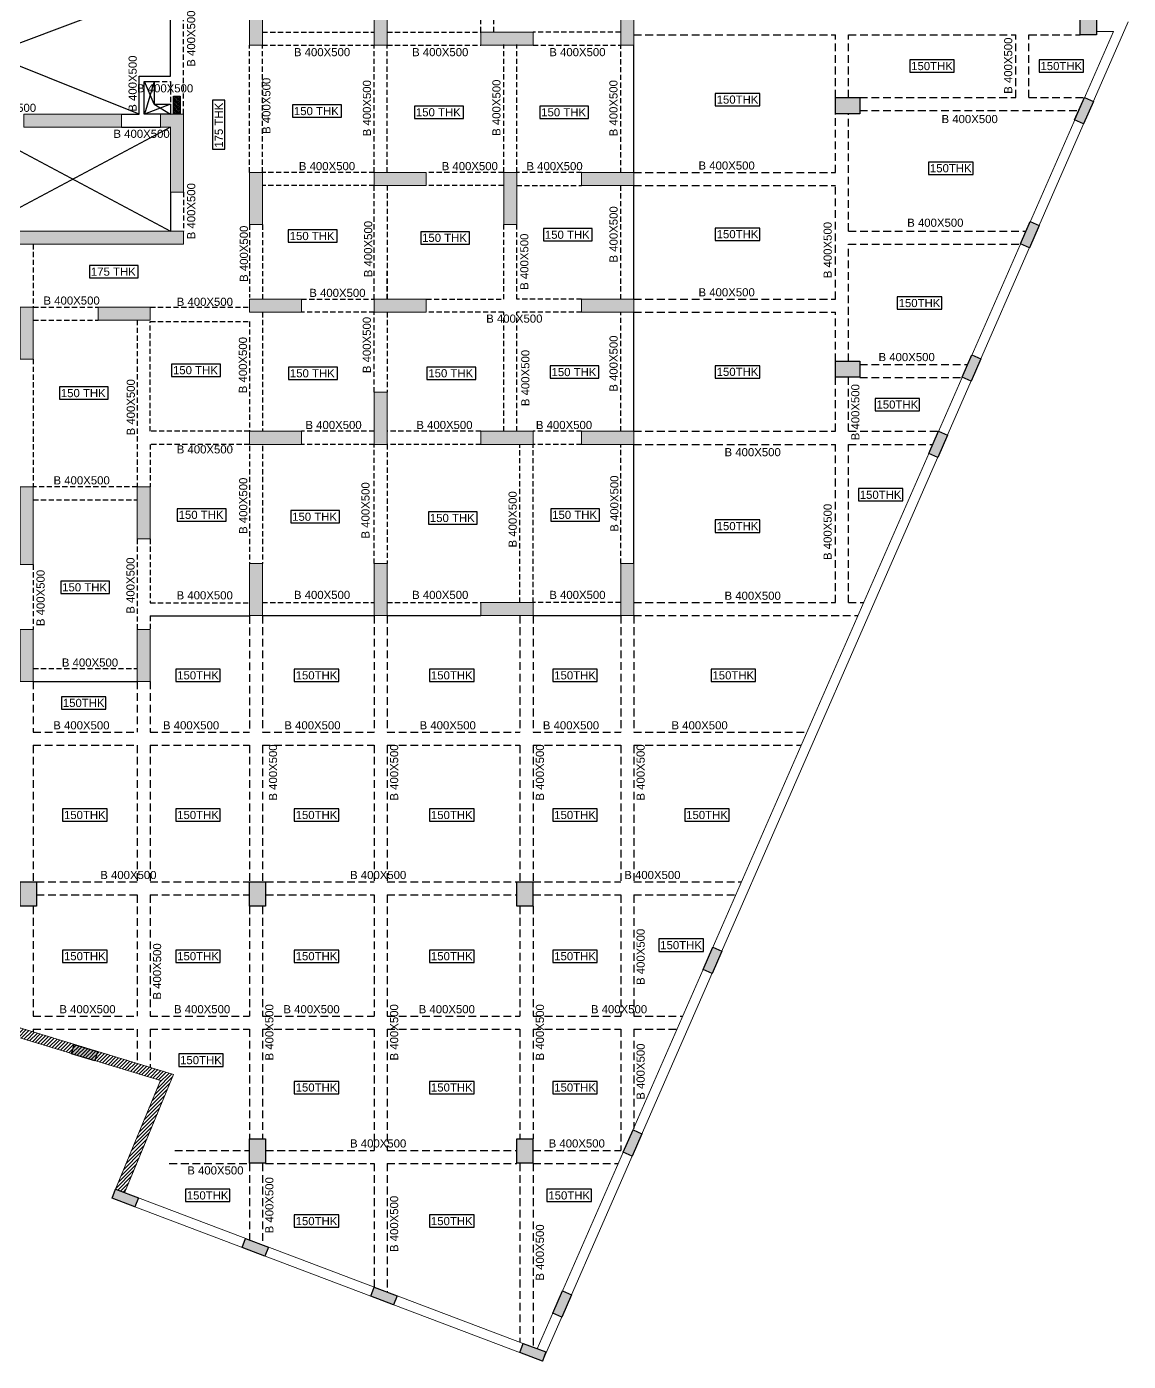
# Model space of a CAD drawing. Header units: millimetres. Extents: x 0 to 88592, y 20853 to 125502.
# Drawn here: x 54736 to 88592, y 20853 to 61868 of the extents above; entities that cross this region are included whole.
import ezdxf

# ---------------------------------------------------------------- set-up
doc = ezdxf.new("R2010")
doc.units = ezdxf.units.MM
doc.linetypes.add('HIDDEN2', pattern=[4.7625, 3.175, -1.5875])
for name, color, linetype in [('01-STR-BEAM', 2, 'Continuous'), ('01-STR-BEAM-NO', 4, 'Continuous'), ('01-STR-COLUMN-HATCH', 20, 'Continuous'), ('01-STR-COLUMN-STOP-HATCH', 20, 'Continuous'), ('01-STR-CORE WALL-SHEAR WALL-HATCH', 20, 'Continuous'), ('01-STR-CUTOUT', 1, 'Continuous'), ('01-STR-MIVAN-165-160THK WALL', 3, 'Continuous'), ('01-STR-NON STR WALL', 43, 'Continuous'), ('01-STR-NON STR WALL-HATCH', 252, 'Continuous'), ('01-STR-PODIUM-COLUMN', 4, 'Continuous'), ('01-STR-SLAB THK', 3, 'Continuous')]:
    doc.layers.add(name, color=color, linetype=linetype)
for name, color, linetype, lineweight in [('01-STR-COLUMN', 6, 'Continuous', 20), ('01-STR-CORE WALL-SHEAR WALL', 6, 'Continuous', 20), ('01-STR-RETAINING WALL', 3, 'Continuous', 20), ('P-WALL', 7, 'Continuous', 9)]:
    doc.layers.add(name, color=color, linetype=linetype, lineweight=lineweight)
doc.styles.add('ARIAL', font='arial.ttf')
pattern_1 = [(225, (-2142454.75, 189538.55), (71.842049, -71.842049), []), (225, (-2142472.71, 189556.51), (71.842049, -71.842049), []), (135, (-2142454.75, 189538.55), (-71.842049, -71.842049), [-25.4, 25.4]), (135, (-2142472.71, 189520.59), (-71.842049, -71.842049), [-25.4, 25.4]), (135, (-2142490.68, 189502.63), (-71.842049, -71.842049), [25.4, -25.4]), (135, (-2142508.64, 189484.67), (-71.842049, -71.842049), [25.4, -25.4]), (225, (-2142490.68, 189574.47), (71.842049, -71.842049), [25.4, -25.4]), (225, (-2142508.64, 189592.43), (71.842049, -71.842049), [25.4, -25.4])]

# ---------------------------------------------------------------- blocks, each defined once
blk = doc.blocks.new('E-CW-BSMT-2')
at = {"layer": '01-STR-CORE WALL-SHEAR WALL-HATCH'}
h = blk.add_hatch(color=256, dxfattribs=at)
h.dxf.hatch_style = 1
h.paths.add_polyline_path([(-12760, -2000), (-12760, 3450), (-12360, 3450), (-12360, -2000)])
h = blk.add_hatch(color=256, dxfattribs=at)
h.dxf.hatch_style = 1
h.paths.add_polyline_path([(-10230, 0), (-10230, 3450), (-9830, 3450), (-9830, 0)])
h = blk.add_hatch(color=256, dxfattribs=at)
h.dxf.hatch_style = 1
h.paths.add_polyline_path([(-12760, -3600), (-12760, -3200), (-2430, -3200), (-2430, 0), (-2830, 0), (-2830, 400), (-2030, 400), (-2030, -3600)])
h = blk.add_hatch(color=256, dxfattribs=at)
h.dxf.hatch_style = 1
h.paths.add_polyline_path([(-9380, 400), (-9380, 0), (-8230, 0), (-8230, 400)])
h = blk.add_hatch(color=256, dxfattribs=at)
h.dxf.hatch_style = 1
h.paths.add_polyline_path([(-7030, 400), (-7030, 0), (-4030, 0), (-4030, 400)])
h = blk.add_hatch(color=256, dxfattribs=at)
h.dxf.hatch_style = 1
h.paths.add_polyline_path([(-400, -3600), (-400, 400), (4860, 400), (4860, -1930), (9610, -1930), (9610, -2330), (9310, -2330), (9310, -5530), (15710, -5530), (15710, -5930), (8910, -5930), (8910, -2330), (4860, -2330), (4860, -3600), (4460, -3600), (4460, 0), (2330, 0), (2330, -2130), (2130, -2130), (2130, 0), (0, 0), (0, -3600)])
h = blk.add_hatch(color=256, dxfattribs=at)
h.dxf.hatch_style = 1
h.paths.add_polyline_path([(10810, -1930), (10810, -2330), (13810, -2330), (13810, -1930)])
h = blk.add_hatch(color=256, dxfattribs=at)
h.dxf.hatch_style = 1
h.paths.add_polyline_path([(15010, -2330), (15010, -1929), (15710, -1930), (15710, -4330), (15310, -4330), (15310, -2330)])
h = blk.add_hatch(color=256, dxfattribs=at)
h.dxf.hatch_style = 1
h.paths.add_polyline_path([(6215, -5530), (6215, -5830), (6580, -5830), (6580, -6280), (6880, -6280), (6880, -5530)])
at = {"layer": '01-STR-NON STR WALL-HATCH', "linetype": 'ByBlock'}
h = blk.add_hatch(dxfattribs=at)
h.set_pattern_fill('TURFSTNE', color=256, scale=4, angle=135)
h.set_pattern_definition(pattern_1)
h.paths.add_polyline_path([(-11640, 3750), (-11440, 3750), (-11440, 3450), (-11640, 3450)])
h.paths.add_polyline_path([(-10230, 3750), (-10030, 3750), (-10030, 3450), (-10230, 3450)])
h = blk.add_hatch(dxfattribs=at)
h.set_pattern_fill('TURFSTNE', color=256, scale=4, angle=135)
h.set_pattern_definition([(225, (-2142454.75, 189538.55), (71.842049, -71.842049), []), (225, (-2142472.71, 189556.51), (71.842049, -71.842049), []), (135, (-2142454.75, 189538.55), (-71.842049, -71.842049), [-25.4, 25.4]), (135, (-2142472.71, 189520.59), (-71.842049, -71.842049), [-25.4, 25.4]), (135, (-2142490.68, 189502.63), (-71.842049, -71.842049), [25.4, -25.4]), (135, (-2142508.64, 189484.67), (-71.842049, -71.842049), [25.4, -25.4]), (225, (-2142490.68, 189574.47), (71.842049, -71.842049), [25.4, -25.4]), (225, (-2142508.64, 189592.43), (71.842049, -71.842049), [25.4, -25.4])])
h.paths.add_polyline_path([(-12360, 3250), (-12360, 3450), (-10230, 3450), (-10230, 3250)])
h = blk.add_hatch(dxfattribs=at)
h.set_pattern_fill('TURFSTNE', color=256, scale=4, angle=315)
h.set_pattern_definition([(45, (2145504.75, -175773.55), (-71.842049, 71.842049), []), (45, (2145522.71, -175791.51), (-71.842049, 71.842049), []), (315, (2145504.75, -175773.55), (71.842049, 71.842049), [-25.4, 25.4]), (315, (2145522.71, -175755.59), (71.842049, 71.842049), [-25.4, 25.4]), (315, (2145540.68, -175737.63), (71.842049, 71.842049), [25.4, -25.4]), (315, (2145558.64, -175719.67), (71.842049, 71.842049), [25.4, -25.4]), (45, (2145540.68, -175809.47), (-71.842049, 71.842049), [25.4, -25.4]), (45, (2145558.64, -175827.43), (-71.842049, 71.842049), [25.4, -25.4])])
h.paths.add_polyline_path([(15610, 2000), (15610, 2200), (14690, 2200), (14690, 2000)])
h = blk.add_hatch(dxfattribs=at)
h.set_pattern_fill('TURFSTNE', color=256, scale=4, angle=45)
h.set_pattern_definition([(135, (193383.55, 2132064.75), (-71.842049, -71.842049), []), (135, (193401.51, 2132082.71), (-71.842049, -71.842049), []), (45, (193383.55, 2132064.75), (-71.842049, 71.842049), [-25.4, 25.4]), (45, (193365.59, 2132082.71), (-71.842049, 71.842049), [-25.4, 25.4]), (45, (193347.63, 2132100.68), (-71.842049, 71.842049), [25.4, -25.4]), (45, (193329.67, 2132118.64), (-71.842049, 71.842049), [25.4, -25.4]), (135, (193419.47, 2132100.68), (-71.842049, -71.842049), [25.4, -25.4]), (135, (193437.43, 2132118.64), (-71.842049, -71.842049), [25.4, -25.4])])
h.paths.add_polyline_path([(15610, 2000), (15410, 2000), (15410, 1250), (15610, 1250)])
h = blk.add_hatch(dxfattribs=at)
h.set_pattern_fill('TURFSTNE', color=256, scale=4, angle=135)
h.set_pattern_definition(pattern_1)
h.paths.add_polyline_path([(-12360, 0), (-12360, 200), (-11895, 200), (-11895, 0)])
h = blk.add_hatch(dxfattribs=at)
h.set_pattern_fill('TURFSTNE', color=256, scale=4, angle=135)
h.set_pattern_definition(pattern_1)
h.paths.add_polyline_path([(-10695, 0), (-10695, 200), (-10230, 200), (-10230, 0)])
h = blk.add_hatch(dxfattribs=at)
h.set_pattern_fill('TURFSTNE', color=256, scale=4, angle=45)
h.set_pattern_definition([(135, (193383.55, 2128885.12), (-71.842049, -71.842049), []), (135, (193401.51, 2128903.08), (-71.842049, -71.842049), []), (45, (193383.55, 2128885.12), (-71.842049, 71.842049), [-25.4, 25.4]), (45, (193365.59, 2128903.08), (-71.842049, 71.842049), [-25.4, 25.4]), (45, (193347.63, 2128921.04), (-71.842049, 71.842049), [25.4, -25.4]), (45, (193329.67, 2128939), (-71.842049, 71.842049), [25.4, -25.4]), (135, (193419.47, 2128921.04), (-71.842049, -71.842049), [25.4, -25.4]), (135, (193437.43, 2128939), (-71.842049, -71.842049), [25.4, -25.4])])
h.paths.add_polyline_path([(15610, -1380), (15610, -1930), (15410, -1930), (15410, -1380)])
h = blk.add_hatch(dxfattribs=at)
h.set_pattern_fill('TURFSTNE', color=256, scale=4, angle=135)
h.set_pattern_definition(pattern_1)
h.paths.add_polyline_path([(0, -2130), (0, -2330), (465, -2330), (465, -2130)])
h = blk.add_hatch(dxfattribs=at)
h.set_pattern_fill('TURFSTNE', color=256, scale=4, angle=135)
h.set_pattern_definition(pattern_1)
h.paths.add_polyline_path([(1665, -2130), (1665, -2330), (2795, -2330), (2795, -2130)])
h = blk.add_hatch(dxfattribs=at)
h.set_pattern_fill('TURFSTNE', color=256, scale=4, angle=135)
h.set_pattern_definition(pattern_1)
h.paths.add_polyline_path([(3995, -2130), (3995, -2330), (4460, -2330), (4460, -2130)])
h = blk.add_hatch(dxfattribs=at)
h.set_pattern_fill('TURFSTNE', color=256, scale=4, angle=135)
h.set_pattern_definition(pattern_1)
h.paths.add_polyline_path([(6060, -2330), (6060, -3400), (6160, -3400), (6160, -2330)])
h = blk.add_hatch(dxfattribs=at)
h.set_pattern_fill('TURFSTNE', color=256, scale=4, angle=135)
h.set_pattern_definition(pattern_1)
h.paths.add_polyline_path([(7510, -3400), (7510, -2330), (7610, -2330), (7610, -3400)])
h = blk.add_hatch(dxfattribs=at)
h.set_pattern_fill('TURFSTNE', color=256, scale=4, angle=135)
h.set_pattern_definition(pattern_1)
h.paths.add_polyline_path([(0, -5530), (0, -5730), (825, -5730), (825, -5530)])
h = blk.add_hatch(dxfattribs=at)
h.set_pattern_fill('TURFSTNE', color=256, scale=4, angle=135)
h.set_pattern_definition(pattern_1)
h.paths.add_polyline_path([(3835, -5530), (3835, -5730), (4660, -5730), (4660, -5530)])
h = blk.add_hatch(dxfattribs=at)
h.set_pattern_fill('TURFSTNE', color=256, scale=4, angle=135)
h.set_pattern_definition(pattern_1)
h.paths.add_polyline_path([(6680, -7110), (6680, -7860), (6880, -7860), (6880, -7110)])
at = {"layer": '01-STR-CORE WALL-SHEAR WALL'}
for points in [[(-12360, -2000), (-12760, -2000), (-12760, 3450), (-12360, 3450)], [(-10230, 0), (-9830, 0), (-9830, 3450), (-10230, 3450)], [(-2830, 0), (-2830, 400), (-2030, 400), (-2030, -3600), (-12760, -3600), (-12760, -3200), (-2430, -3200), (-2430, 0)], [(-9380, 400), (-8230, 400), (-8230, 0), (-9380, 0)], [(-7030, 400), (-4030, 400), (-4030, 0), (-7030, 0)], [(2130, 0), (0, 0), (0, -3600), (-400, -3600), (-400, 400), (4860, 400), (4860, -1930), (9610, -1930), (9610, -2330), (9310, -2330), (9310, -5530), (15710, -5530), (15710, -5930), (8910, -5930), (8910, -2330), (4860, -2330), (4860, -3600), (4460, -3600), (4460, 0), (2330, 0), (2330, -2130), (2130, -2130)], [(13810, -1930), (10810, -1930), (10810, -2330), (13810, -2330)], [(15310, -2330), (15010, -2330), (15010, -1929), (15710, -1930), (15710, -4330), (15310, -4330)], [(6215, -5530), (6215, -5830), (6580, -5830), (6580, -6280), (6880, -6280), (6880, -5530)]]:
    blk.add_lwpolyline(points, close=True, dxfattribs=at)
at = {"layer": '01-STR-NON STR WALL'}
for points in [[(-11640, 3750), (-11440, 3750), (-11440, 3450), (-11640, 3450)], [(-10230, 3750), (-10030, 3750), (-10030, 3450), (-10230, 3450)], [(-10230, 3250), (-12360, 3250), (-12360, 3450), (-10230, 3450)], [(15610, 2000), (14690, 2000), (14690, 2200), (15610, 2200)], [(15610, 2000), (14690, 2000), (14690, 2200), (15610, 2200)], [(15610, 2000), (15610, 1250), (15410, 1250), (15410, 2000)], [(15610, 2000), (15610, 1250), (15410, 1250), (15410, 2000)], [(-11895, 0), (-12360, 0), (-12360, 200), (-11895, 200)], [(-11895, 0), (-12360, 0), (-12360, 200), (-11895, 200)], [(-10695, 0), (-10230, 0), (-10230, 200), (-10695, 200)], [(-10695, 0), (-10230, 0), (-10230, 200), (-10695, 200)], [(15610, -1380), (15610, -1930), (15410, -1930), (15410, -1380)], [(15610, -1380), (15610, -1930), (15410, -1930), (15410, -1380)], [(0, -2130), (465, -2130), (465, -2330), (0, -2330)], [(0, -2130), (465, -2130), (465, -2330), (0, -2330)], [(1665, -2130), (2795, -2130), (2795, -2330), (1665, -2330)], [(1665, -2130), (2795, -2130), (2795, -2330), (1665, -2330)], [(3995, -2130), (4460, -2130), (4460, -2330), (3995, -2330)], [(3995, -2130), (4460, -2130), (4460, -2330), (3995, -2330)], [(6060, -2330), (6160, -2330), (6160, -3400), (6060, -3400)], [(6060, -2330), (6160, -2330), (6160, -3400), (6060, -3400)], [(7610, -3400), (7510, -3400), (7510, -2330), (7610, -2330)], [(7610, -3400), (7510, -3400), (7510, -2330), (7610, -2330)], [(0, -5530), (825, -5530), (825, -5730), (0, -5730)], [(0, -5530), (825, -5530), (825, -5730), (0, -5730)], [(3835, -5530), (4660, -5530), (4660, -5730), (3835, -5730)], [(3835, -5530), (4660, -5530), (4660, -5730), (3835, -5730)], [(6680, -7110), (6880, -7110), (6880, -7860), (6680, -7860)], [(6680, -7110), (6880, -7110), (6880, -7860), (6680, -7860)]]:
    blk.add_lwpolyline(points, close=True, dxfattribs=at)
blk = doc.blocks.new('E-BSMT-2-COL')
at = {"layer": '01-STR-CORE WALL-SHEAR WALL-HATCH'}
h = blk.add_hatch(color=256, dxfattribs=at)
h.dxf.hatch_style = 1
h.paths.add_polyline_path([(13280, 1790), (13680, 1790), (13680, 190), (13280, 190)])
h = blk.add_hatch(color=256, dxfattribs=at)
h.dxf.hatch_style = 1
h.paths.add_polyline_path([(17515, 1790), (17115, 1790), (17115, 190), (17515, 190)])
h = blk.add_hatch(color=256, dxfattribs=at)
h.dxf.hatch_style = 1
h.paths.add_polyline_path([(25090, 190), (24690, 190), (24690, 1790), (25090, 1790)])
h = blk.add_hatch(color=256, dxfattribs=at)
h.dxf.hatch_style = 1
h.paths.add_polyline_path([(21995, 190), (21995, 590), (20395, 590), (20395, 190)])
h = blk.add_hatch(color=256, dxfattribs=at)
h.dxf.hatch_style = 1
h.paths.add_polyline_path([(13680, -5325), (13280, -5325), (13280, -3725), (13680, -3725)])
h = blk.add_hatch(color=256, dxfattribs=at)
h.dxf.hatch_style = 1
h.paths.add_polyline_path([(17115, -3725), (17115, -4125), (18715, -4125), (18715, -3725)])
h = blk.add_hatch(color=256, dxfattribs=at)
h.dxf.hatch_style = 1
h.paths.add_polyline_path([(21095, -5325), (21495, -5325), (21495, -3725), (21095, -3725)])
h = blk.add_hatch(color=256, dxfattribs=at)
h.dxf.hatch_style = 1
h.paths.add_polyline_path([(25090, -3725), (25090, -4125), (23490, -4125), (23490, -3725)])
h = blk.add_hatch(color=256, dxfattribs=at)
h.dxf.hatch_style = 1
h.paths.add_polyline_path([(14880, -8020), (14880, -7620), (13280, -7620), (13280, -8020)])
h = blk.add_hatch(color=256, dxfattribs=at)
h.dxf.hatch_style = 1
h.paths.add_polyline_path([(18715, -8020), (18715, -7620), (17115, -7620), (17115, -8020)])
h = blk.add_hatch(color=256, dxfattribs=at)
h.dxf.hatch_style = 1
h.paths.add_polyline_path([(25090, -8020), (25090, -7620), (23490, -7620), (23490, -8020)])
h = blk.add_hatch(color=256, dxfattribs=at)
h.dxf.hatch_style = 1
h.paths.add_polyline_path([(6635, -9460), (6235, -9460), (6235, -7860), (6635, -7860)])
h = blk.add_hatch(color=256, dxfattribs=at)
h.dxf.hatch_style = 1
h.paths.add_polyline_path([(10230, -7860), (10230, -8260), (8630, -8260), (8630, -7860)])
h = blk.add_hatch(color=256, dxfattribs=at)
h.dxf.hatch_style = 1
h.paths.add_polyline_path([(17515, -10480), (17115, -10480), (17115, -12080), (17515, -12080)])
h = blk.add_hatch(color=256, dxfattribs=at)
h.dxf.hatch_style = 1
h.paths.add_polyline_path([(14880, -12080), (14880, -11680), (13280, -11680), (13280, -12080)])
h = blk.add_hatch(color=256, dxfattribs=at)
h.dxf.hatch_style = 1
h.paths.add_polyline_path([(21995, -12080), (21995, -11680), (20395, -11680), (20395, -12080)])
h = blk.add_hatch(color=256, dxfattribs=at)
h.dxf.hatch_style = 1
h.paths.add_polyline_path([(25090, -12080), (25090, -11680), (23490, -11680), (23490, -12080)])
h = blk.add_hatch(color=256, dxfattribs=at)
h.dxf.hatch_style = 1
h.paths.add_polyline_path([(6635, -15775), (6235, -15775), (6235, -13385), (6635, -13385)])
h = blk.add_hatch(color=256, dxfattribs=at)
h.dxf.hatch_style = 1
h.paths.add_polyline_path([(9830, -13385), (10230, -13385), (10230, -14985), (9830, -14985)])
h = blk.add_hatch(color=256, dxfattribs=at)
h.dxf.hatch_style = 1
h.paths.add_polyline_path([(13280, -15745), (13680, -15745), (13680, -17345), (13280, -17345)])
h = blk.add_hatch(color=256, dxfattribs=at)
h.dxf.hatch_style = 1
h.paths.add_polyline_path([(17515, -15745), (17115, -15745), (17115, -17345), (17515, -17345)])
h = blk.add_hatch(color=256, dxfattribs=at)
h.dxf.hatch_style = 1
h.paths.add_polyline_path([(25090, -17345), (24690, -17345), (24690, -15745), (25090, -15745)])
h = blk.add_hatch(color=256, dxfattribs=at)
h.dxf.hatch_style = 1
h.paths.add_polyline_path([(21995, -17345), (21995, -16945), (20395, -16945), (20395, -17345)])
h = blk.add_hatch(color=256, dxfattribs=at)
h.dxf.hatch_style = 1
h.paths.add_polyline_path([(6635, -19370), (6235, -19370), (6235, -17770), (6635, -17770)])
h = blk.add_hatch(color=256, dxfattribs=at)
h.dxf.hatch_style = 1
h.paths.add_polyline_path([(9830, -17770), (10230, -17770), (10230, -19370), (9830, -19370)])
at = {"layer": '01-STR-COLUMN'}
for points in [[(13280, 1790), (13680, 1790), (13680, 190), (13280, 190)], [(17515, 1790), (17115, 1790), (17115, 190), (17515, 190)], [(25090, 190), (24690, 190), (24690, 1790), (25090, 1790)], [(21995, 190), (21995, 590), (20395, 590), (20395, 190)], [(13680, -5325), (13280, -5325), (13280, -3725), (13680, -3725)], [(17115, -3725), (17115, -4125), (18715, -4125), (18715, -3725)], [(21095, -5325), (21495, -5325), (21495, -3725), (21095, -3725)], [(25090, -3725), (25090, -4125), (23490, -4125), (23490, -3725)], [(14880, -8020), (14880, -7620), (13280, -7620), (13280, -8020)], [(18715, -8020), (18715, -7620), (17115, -7620), (17115, -8020)], [(25090, -8020), (25090, -7620), (23490, -7620), (23490, -8020)], [(6635, -9460), (6235, -9460), (6235, -7860), (6635, -7860)], [(10230, -7860), (10230, -8260), (8630, -8260), (8630, -7860)], [(17515, -10480), (17115, -10480), (17115, -12080), (17515, -12080)], [(14880, -12080), (14880, -11680), (13280, -11680), (13280, -12080)], [(21995, -12080), (21995, -11680), (20395, -11680), (20395, -12080)], [(25090, -12080), (25090, -11680), (23490, -11680), (23490, -12080)], [(6635, -15775), (6235, -15775), (6235, -13385), (6635, -13385)], [(9830, -13385), (10230, -13385), (10230, -14985), (9830, -14985)], [(13280, -15745), (13680, -15745), (13680, -17345), (13280, -17345)], [(17515, -15745), (17115, -15745), (17115, -17345), (17515, -17345)], [(25090, -17345), (24690, -17345), (24690, -15745), (25090, -15745)], [(21995, -17345), (21995, -16945), (20395, -16945), (20395, -17345)], [(6635, -19370), (6235, -19370), (6235, -17770), (6635, -17770)], [(9830, -17770), (10230, -17770), (10230, -19370), (9830, -19370)]]:
    blk.add_lwpolyline(points, close=True, dxfattribs=at)
at = {"layer": '01-STR-MIVAN-165-160THK WALL'}
blk.add_blockref('E-CW-BSMT-2', (-4460, 0), dxfattribs=at)
blk = doc.blocks.new('BLK-E-GA')
at = {"layer": '01-STR-BEAM', "linetype": 'HIDDEN2', "ltscale": 50}
for p, q in [((-4695, -13220), (-4695, -8355)), ((-13840, -15740), (-13840, -11810)), ((-7575, -13220), (-4695, -13220)), ((-7575, -17935), (-7575, -21430)), ((-3995, -17935), (-6375, -17935)), ((-3595, -17935), (-1600, -17935)), ((-3995, -21430), (-3995, -19135)), ((-3595, -21430), (-3595, -19135)), ((-18455, -19740), (-18455, -21670)), ((-6375, -21430), (-3995, -21430)), ((-1600, -21430), (-3595, -21430)), ((-3995, -25490), (-3995, -21830)), ((-3595, -25490), (-3595, -21830)), ((-3495, -30755), (-3495, -25890)), ((-3495, -25890), (-3495, -25890)), ((-18455, -27595), (-15260, -27595)), ((-7575, -30755), (-4695, -30755))]:
    blk.add_line(p, q, dxfattribs=at)
at = {"layer": '01-STR-BEAM'}
blk.add_line((0, -29555), (0, -25890), dxfattribs=at)
at = {"layer": '01-STR-BEAM', "linetype": 'HIDDEN2', "ltscale": 50}
for points in [[(-4295, -13220), (-4295, -8355)], [(-11410, -13220), (-7975, -13220)], [(-400, -13220), (-3095, -13220)], [(-11810, -17535), (-11810, -13620)], [(-11410, -13620), (-7975, -13620)], [(-11410, -17535), (-11410, -13620)], [(-7975, -17535), (-7975, -13620)], [(-7575, -13620), (-4695, -13620)], [(-7575, -17535), (-7575, -13620)], [(-3995, -17535), (-3995, -13605)], [(-3595, -17535), (-3595, -13605)], [(-3095, -13620), (-400, -13620)], [(-400, -17550), (-400, -13620)], [(-14733, -14738), (-14240, -14738), (-14240, -15438)], [(-7975, -17535), (-11410, -17535)], [(-3995, -17535), (-6375, -17535)], [(-1600, -17535), (-3595, -17535)], [(-7975, -17935), (-11410, -17935)], [(-10210, -21430), (-7975, -21430), (-7975, -17935)], [(-400, -21430), (-400, -17935), (-400, -17935)], [(-13840, -18140), (-13840, -19340)], [(-11810, -19135), (-11810, -21380)], [(-11410, -19135), (-11410, -21430)], [(-7575, -21430), (-7575, -20550)], [(-18455, -21670), (-16460, -21670)], [(-14860, -21670), (-11810, -21670)], [(-18455, -22070), (-16460, -22070)], [(-15260, -22070), (-15260, -27195), (-18455, -27195)], [(-14860, -22120), (-11810, -22120)], [(-11810, -25490), (-14860, -25490), (-14860, -22120)], [(-11810, -22120), (-11810, -25490)], [(-11410, -21830), (-11410, -25490)], [(-7975, -21830), (-10210, -21830)], [(-7975, -24290), (-7975, -21830)], [(-7575, -21830), (-7575, -24290)], [(-3995, -21830), (-6375, -21830)], [(-1600, -21830), (-3595, -21830)], [(-400, -25490), (-400, -21830)], [(-18455, -23270), (-18455, -27195)], [(-7975, -25490), (-10210, -25490)], [(-4695, -25490), (-7575, -25490)], [(-1600, -25490), (-3095, -25490)], [(-11810, -25890), (-14860, -25890), (-14860, -27195)], [(-11810, -25940), (-11810, -29555)], [(-11410, -25940), (-11410, -29555)], [(-7975, -25890), (-10210, -25890)], [(-7975, -29555), (-7975, -25890)], [(-4695, -25890), (-7575, -25890), (-7575, -29555)], [(-1600, -25890), (-3095, -25890)], [(-400, -30755), (-3095, -30755), (-3095, -25890)], [(-400, -29555), (-400, -25890)], [(-15260, -28795), (-15260, -31580)], [(-14860, -28795), (-14860, -30765)], [(-18455, -29585), (-18455, -31580)], [(-11410, -30755), (-7975, -30755)], [(-14860, -30765), (-11810, -30765)], [(-14860, -31165), (-14860, -31580)], [(-18455, -32780), (-15260, -32780)]]:
    blk.add_lwpolyline(points, dxfattribs=at)
at = {"layer": '01-STR-BEAM', "ltscale": 50}
blk.add_lwpolyline([(-15740, -15740), (-15200, -15740), (-15200, -14578), (-14240, -14578), (-14240, -11810), (-14860, -11810)], dxfattribs=at)
at = {"layer": '01-STR-BEAM'}
for points in [[(0, -17550), (0, -13620)], [(0, -21430), (0, -17935)], [(-14240, -18140), (-14240, -19340)], [(0, -25490), (0, -21830)], [(-14860, -31165), (-11810, -31165)], [(-11410, -31155), (-7975, -31155)], [(-7575, -31155), (-4695, -31155)], [(-3095, -31155), (-400, -31155)], [(-18455, -33180), (-15260, -33180)]]:
    blk.add_lwpolyline(points, dxfattribs=at)
at = {"layer": '01-STR-BEAM', "ltscale": 1000}
blk.add_lwpolyline([(-15040, -15740), (-15040, -14738), (-14733, -14738), (-14733, -15438), (-14240, -15438), (-14240, -15740)], close=True, dxfattribs=at)
blk.add_lwpolyline([(-15740, -16140), (-14542, -16140)], dxfattribs=at)
at = {"layer": '01-STR-CUTOUT'}
for points in [[(-15200, -15740), (-24980, -11810)], [(-14240, -11810), (-24690, -15740)], [(-14736, -14739), (-15036, -15739)], [(-14736, -15439), (-15036, -14739)], [(-14237, -15439), (-15036, -15739)], [(-14736, -15439), (-14237, -15739)], [(-14240, -16140), (-20240, -19340)], [(-20240, -16140), (-14240, -19340)]]:
    blk.add_lwpolyline(points, dxfattribs=at)
at = {"layer": '01-STR-SLAB THK', "color": 1, "linetype": 'ByBlock'}
for points in [[(-12561, -16815), (-12561, -15314), (-12941, -15314), (-12941, -16815)], [(-10485, -15838), (-8984, -15838), (-8984, -15458), (-10485, -15458)], [(-6736, -15876), (-5236, -15876), (-5236, -15496), (-6736, -15496)], [(-2886, -15876), (-1386, -15876), (-1386, -15496), (-2886, -15496)], [(-2773, -19640), (-1272, -19640), (-1272, -19260), (-2773, -19260)], [(-10615, -19679), (-9114, -19679), (-9114, -19298), (-10615, -19298)], [(-6547, -19735), (-5046, -19735), (-5046, -19355), (-6547, -19355)], [(-16725, -20775), (-15225, -20775), (-15225, -20394), (-16725, -20394)], [(-14202, -23803), (-12701, -23803), (-12701, -23422), (-14202, -23422)], [(-10609, -23898), (-9108, -23898), (-9108, -23517), (-10609, -23517)], [(-6354, -23898), (-4853, -23898), (-4853, -23517), (-6354, -23517)], [(-2568, -23860), (-1067, -23860), (-1067, -23480), (-2568, -23480)], [(-17649, -24506), (-16148, -24506), (-16148, -24126), (-17649, -24126)], [(-14028, -28249), (-12528, -28249), (-12528, -27869), (-14028, -27869)], [(-2549, -28249), (-1048, -28249), (-1048, -27869), (-2549, -27869)], [(-10540, -28306), (-9039, -28306), (-9039, -27926), (-10540, -27926)], [(-6307, -28344), (-4807, -28344), (-4807, -27964), (-6307, -27964)], [(-17608, -30475), (-16107, -30475), (-16107, -30095), (-17608, -30095)]]:
    blk.add_lwpolyline(points, close=True, dxfattribs=at)
at = {"layer": '01-STR-BEAM-NO', "linetype": 'Continuous', "style": 'ARIAL'}
for rotation, p in [(450, (-13477, -14285)), (360, (-10442, -13962)), (360, (-6810, -13962)), (360, (-2594, -13962)), (90, (-15275, -15668)), (810, (-11164, -16351)), (450, (-8074, -16424)), (450, (-4094, -16409)), (450, (-498, -16424)), (90, (-13474, -19589)), (450, (-494, -20302)), (450, (-11856, -20897)), (450, (-8036, -20753)), (90, (-3237, -21142)), (720, (-14044, -21634)), (450, (-8078, -23702)), (450, (-494, -24273)), (450, (-11886, -24320)), (90, (-3206, -24716)), (90, (-15331, -25615)), (720, (-14044, -26170)), (450, (-11876, -28642)), (450, (-8119, -28784)), (450, (-470, -28576)), (450, (-3596, -29060)), (90, (-15341, -31095)), (90, (-18104, -31476)), (360, (-10442, -30642)), (360, (-6810, -30642)), (360, (-2594, -30642))]:
    blk.add_text('B 400X500', height=250, rotation=rotation, dxfattribs=at).set_placement(p)
for p in [(-15265, -15074), (-20094, -15673), (-15989, -16471), (-10290, -17465), (-5902, -17465), (-3297, -17465), (-9970, -21360), (-18139, -21596), (-4533, -22151), (-10089, -25420), (-6681, -25420), (-3006, -25420), (-17831, -27121), (-17574, -32721)]:
    blk.add_text('B 400X500', height=250, dxfattribs=at).set_placement(p)
at = {"layer": '01-STR-BEAM-NO', "style": 'ARIAL'}
blk.add_text('B 400X500', height=250, rotation=360, dxfattribs=at).set_placement((-14048, -30655))
at = {"layer": '01-STR-SLAB THK', "linetype": 'ByBlock', "style": 'ARIAL'}
for rotation, p in [(450, (-12627, -16772)), (360, (-16682, -20708))]:
    blk.add_text('175 THK', height=250, rotation=rotation, dxfattribs=at).set_placement(p)
for p in [(-10442, -15772), (-6693, -15810), (-2843, -15810), (-10572, -19612), (-6504, -19668), (-2730, -19573), (-14158, -23736), (-10566, -23831), (-6311, -23831), (-2525, -23793), (-17606, -24440), (-13985, -28182), (-10497, -28240), (-6264, -28277), (-2506, -28182), (-17565, -30409)]:
    blk.add_text('150 THK', height=250, dxfattribs=at).set_placement(p)
blk = doc.blocks.new('500X750')
at = {"layer": '01-STR-COLUMN-HATCH'}
h = blk.add_hatch(color=256, dxfattribs=at)
h.dxf.hatch_style = 1
h.paths.add_polyline_path([(60717413, -48262958), (60717413, -48263708), (60717913, -48263708), (60717913, -48262958)])
at = {"layer": '01-STR-PODIUM-COLUMN', "linetype": 'ByBlock'}
blk.add_lwpolyline([(60717413, -48262958), (60717913, -48262958), (60717913, -48263708), (60717413, -48263708)], close=True, dxfattribs=at)
blk = doc.blocks.new('300X750')
at = {"layer": '01-STR-COLUMN-HATCH'}
h = blk.add_hatch(color=256, dxfattribs=at)
h.dxf.hatch_style = 1
h.paths.add_polyline_path([(60717413, -48262958), (60717713, -48262958), (60717713, -48263708), (60717413, -48263708)])
at = {"layer": '01-STR-PODIUM-COLUMN', "linetype": 'ByBlock'}
blk.add_lwpolyline([(60717413, -48262958), (60717713, -48262958), (60717713, -48263708), (60717413, -48263708)], close=True, dxfattribs=at)

msp = doc.modelspace()

# ---------------------------------------------------------------- hatches: boundary and pattern name
at = {"layer": '01-STR-COLUMN-STOP-HATCH', "linetype": 'ByBlock'}
h = msp.add_hatch(dxfattribs=at)
h.set_pattern_fill('ANSI31', color=256, scale=25)
h.set_pattern_definition([(45, (45457.04, 52539.47), (-56.1266, 56.1266), [])])
edge = h.paths.add_edge_path()
edge.add_line((57745, 26031), (59248, 29671))
edge.add_line((59248, 29671), (27110, 39425))
edge.add_ellipse((21215, 20000), major_axis=(20300, 0), ratio=1, start_angle=73.1173, end_angle=90)
edge.add_line((21215, 40300), (14303, 40300))
edge.add_line((14303, 40300), (1848, 56721))
edge.add_line((1848, 56721), (301, 56721))
edge.add_line((301, 56721), (301, 56421))
edge.add_line((301, 56421), (1699, 56421))
edge.add_line((1699, 56421), (14154, 40000))
edge.add_line((14154, 40000), (21215, 40000))
edge.add_ellipse((21215, 20000), major_axis=(-20000, 0), ratio=1, start_angle=253.1173, end_angle=270, ccw=False)
edge.add_line((27023, 39138), (58845, 29480))
edge.add_line((58845, 29480), (57467, 26146))
edge.add_line((57467, 26146), (57745, 26031))

# ---------------------------------------------------------------- linework, layer by layer
at = {"layer": '01-STR-BEAM', "linetype": 'HIDDEN2', "ltscale": 75}
for p, q in [((79590, 59688), (79590, 61618)), ((79990, 59688), (79990, 61618)), ((85139, 59688), (85139, 61618)), ((85539, 59688), (85539, 61618)), ((79590, 57388), (79590, 59188)), ((79990, 55588), (79990, 59188)), ((79590, 53493), (79590, 56988)), ((79990, 51588), (79990, 55188)), ((79590, 51588), (79590, 53093)), ((79590, 49433), (79590, 51088)), ((79990, 49433), (79990, 51088)), ((79590, 44168), (79590, 49033)), ((79990, 44168), (79990, 49033)), ((61580, 43758), (61580, 40185)), ((61980, 43768), (61980, 40185)), ((65416, 43768), (65416, 40185)), ((65816, 43768), (65816, 40185)), ((69896, 43768), (69896, 40185)), ((70296, 43768), (70296, 40185)), ((72991, 43768), (72991, 40185)), ((73391, 43768), (73391, 40185)), ((54936, 41743), (54936, 40185)), ((58131, 41743), (58131, 40185)), ((58531, 41743), (58531, 40185)), ((54936, 40185), (58131, 40185)), ((58531, 40185), (61580, 40185)), ((61980, 40185), (65416, 40185)), ((65816, 40185), (69896, 40185)), ((70296, 40185), (72991, 40185)), ((73391, 40185), (78716, 40185)), ((54936, 39785), (54936, 35585)), ((54936, 39785), (58131, 39785)), ((58131, 39785), (58131, 35585)), ((58531, 39785), (58531, 35585)), ((58531, 39785), (61580, 39785)), ((61580, 39785), (61580, 35585)), ((61980, 39785), (61980, 35585)), ((61980, 39785), (65416, 39785)), ((65416, 39785), (65416, 35585)), ((65816, 39785), (65816, 35585)), ((65816, 39785), (69896, 39785)), ((69896, 39785), (69896, 35585)), ((70296, 39785), (70296, 35585)), ((70296, 39785), (72991, 39785)), ((72991, 39785), (72991, 35585)), ((73391, 39785), (73391, 35585)), ((73391, 39785), (78541, 39785)), ((55036, 35585), (58131, 35585)), ((58531, 35585), (61580, 35585)), ((62080, 35585), (65416, 35585)), ((65816, 35585), (69796, 35585)), ((70296, 35585), (72991, 35585)), ((73391, 35585), (76704, 35585)), ((55036, 35185), (58131, 35185)), ((58131, 35185), (58131, 31460)), ((58531, 35185), (58531, 31460)), ((58531, 35185), (61580, 35185)), ((62080, 35185), (65416, 35185)), ((65416, 35185), (65416, 31460)), ((65816, 35185), (69796, 35185)), ((65816, 35185), (65816, 31460)), ((70296, 35185), (72991, 35185)), ((72991, 35185), (72991, 31460)), ((73391, 35185), (76529, 35185)), ((73391, 35185), (73391, 31460)), ((54936, 34835), (54936, 31460)), ((61580, 34835), (61580, 31460)), ((61980, 34835), (61980, 31460)), ((69896, 34835), (69896, 31460)), ((70296, 34835), (70296, 31460)), ((54936, 31460), (58131, 31460)), ((58531, 31460), (61580, 31460)), ((61980, 31460), (65416, 31460)), ((65816, 31460), (69896, 31460)), ((70296, 31460), (72991, 31460)), ((73391, 31460), (74900, 31460)), ((54936, 31060), (54936, 30969)), ((54936, 31060), (58131, 31060)), ((58131, 31060), (58131, 30011)), ((58531, 31060), (58531, 29889)), ((58531, 31060), (61580, 31060)), ((61580, 31060), (61580, 27685)), ((61980, 31060), (61980, 27685)), ((61980, 31060), (65416, 31060)), ((65416, 31060), (65416, 27335)), ((65816, 31060), (65816, 27335)), ((65816, 31060), (69896, 31060)), ((69896, 31060), (69896, 27685)), ((70296, 31060), (70296, 27685)), ((70296, 31060), (72991, 31060)), ((72991, 31060), (72991, 27335)), ((73391, 31060), (74726, 31060)), ((73391, 31060), (73391, 28008)), ((59284, 27335), (61580, 27335)), ((62080, 27335), (65416, 27335)), ((65816, 27335), (69796, 27335)), ((70296, 27335), (72991, 27335)), ((59119, 26935), (61580, 26935)), ((61580, 26935), (61580, 24587)), ((61980, 26935), (61980, 24434)), ((62080, 26935), (65416, 26935)), ((65416, 26935), (65416, 23134)), ((65816, 26935), (69796, 26935)), ((65816, 26935), (65816, 22982)), ((69896, 26935), (69896, 21436)), ((70296, 26935), (70296, 21284)), ((70296, 26935), (72922, 26935))]:
    msp.add_line(p, q, dxfattribs=at)
for points in [[(73391, 61618), (79590, 61618)], [(79990, 61618), (85139, 61618)], [(85539, 61618), (87114, 61618)], [(80340, 59688), (85139, 59688)], [(85539, 59688), (87245, 59688)], [(80340, 59288), (87070, 59288)], [(73391, 57388), (79590, 57388)], [(73391, 56988), (79590, 56988)], [(79990, 55588), (85452, 55588)], [(79990, 55188), (85277, 55188)], [(73391, 53493), (79590, 53493)], [(73391, 53093), (79590, 53093)], [(80340, 51488), (83659, 51488)], [(80340, 51088), (83484, 51088)], [(73391, 49433), (79590, 49433)], [(79990, 49433), (82761, 49433)], [(73391, 49033), (79590, 49033)], [(79990, 49033), (82586, 49033)], [(73391, 44168), (79590, 44168)], [(79990, 44168), (80458, 44168)], [(73391, 43768), (80283, 43768)]]:
    msp.add_lwpolyline(points, dxfattribs=at)
at = {"layer": '01-STR-RETAINING WALL', "linetype": 'ByBlock'}
for p, q in [((70589, 20853), (88592, 62018)), ((88133, 61718), (70428, 21234)), ((87614, 61718), (88133, 61718)), ((70428, 21234), (57467, 26145)), ((57634, 25761), (70589, 20853))]:
    msp.add_line(p, q, dxfattribs=at)
msp.add_lwpolyline([(57745, 26031), (59248, 29671), (27110, 39425, 0.073798), (21215, 40300), (14303, 40300), (1848, 56721), (301, 56721), (301, 56421), (1699, 56421), (14154, 40000), (21215, 40000, -0.073798), (27023, 39138), (58845, 29480), (58845, 29480), (57467, 26146)], format="xyb", close=True, dxfattribs=at)
at = {"layer": '01-STR-SLAB THK', "color": 1, "linetype": 'ByBlock'}
for points in [[(81875, 60468), (83243, 60468), (83243, 60848), (81875, 60848)], [(85848, 60468), (87215, 60468), (87215, 60848), (85848, 60848)], [(75898, 59436), (77265, 59436), (77265, 59817), (75898, 59817)], [(82452, 57327), (83819, 57327), (83819, 57707), (82452, 57707)], [(75898, 55299), (77265, 55299), (77265, 55680), (75898, 55680)], [(81490, 53184), (82858, 53184), (82858, 53564), (81490, 53564)], [(75898, 51069), (77265, 51069), (77265, 51449), (75898, 51449)], [(80809, 50064), (82177, 50064), (82177, 50445), (80809, 50445)], [(80295, 47292), (81663, 47292), (81663, 47672), (80295, 47672)], [(75898, 46328), (77265, 46328), (77265, 46708), (75898, 46708)], [(59317, 41742), (60684, 41742), (60684, 42122), (59317, 42122)], [(62959, 41742), (64327, 41742), (64327, 42122), (62959, 42122)], [(67117, 41742), (68484, 41742), (68484, 42122), (67117, 42122)], [(70904, 41742), (72272, 41742), (72272, 42122), (70904, 42122)], [(75767, 41742), (77134, 41742), (77134, 42122), (75767, 42122)], [(55804, 40896), (57171, 40896), (57171, 41276), (55804, 41276)], [(55839, 37450), (57206, 37450), (57206, 37831), (55839, 37831)], [(59317, 37450), (60684, 37450), (60684, 37831), (59317, 37831)], [(62959, 37450), (64327, 37450), (64327, 37831), (62959, 37831)], [(67117, 37450), (68484, 37450), (68484, 37831), (67117, 37831)], [(70904, 37450), (72272, 37450), (72272, 37831), (70904, 37831)], [(74960, 37450), (76327, 37450), (76327, 37831), (74960, 37831)], [(74164, 33451), (75532, 33451), (75532, 33831), (74164, 33831)], [(55839, 33110), (57206, 33110), (57206, 33490), (55839, 33490)], [(59317, 33110), (60684, 33110), (60684, 33490), (59317, 33490)], [(62959, 33110), (64327, 33110), (64327, 33490), (62959, 33490)], [(67117, 33110), (68484, 33110), (68484, 33490), (67117, 33490)], [(70904, 33110), (72272, 33110), (72272, 33490), (70904, 33490)], [(59407, 29916), (60774, 29916), (60774, 30297), (59407, 30297)], [(62959, 29076), (64327, 29076), (64327, 29456), (62959, 29456)], [(67117, 29076), (68484, 29076), (68484, 29456), (67117, 29456)], [(70904, 29076), (72272, 29076), (72272, 29456), (70904, 29456)], [(59612, 25759), (60979, 25759), (60979, 26139), (59612, 26139)], [(70725, 25759), (72092, 25759), (72092, 26139), (70725, 26139)], [(62959, 24970), (64327, 24970), (64327, 25350), (62959, 25350)], [(67117, 24970), (68484, 24970), (68484, 25350), (67117, 25350)]]:
    msp.add_lwpolyline(points, close=True, dxfattribs=at)

# ---------------------------------------------------------------- block references
at = {"layer": '01-STR-COLUMN'}
for name, p in [('BLK-E-GA', (73391, 74923)), ('E-BSMT-2-COL', (48301, 61113))]:
    msp.add_blockref(name, p, dxfattribs=at)
at = {"layer": '01-STR-PODIUM-COLUMN'}
msp.add_blockref('500X750', (-60630300, 48325325), dxfattribs=at)
at = {"layer": 'P-WALL'}
for name, p, rotation in [('500X750', (48343297, 60777107), 270), ('300X750', (-36205159, 68607333), 336.3793162429618), ('300X750', (-36206826, 68603520), 336.3793162429618), ('300X750', (-36208619, 68599420), 336.3793162429618), ('500X750', (48343297, 60769007), 270), ('300X750', (-36209643, 68597079), 336.3793162429618), ('500X750', (60772448, -48228117), 180), ('500X750', (60779493, -48228117), 180), ('500X750', (60787708, -48228117), 180), ('300X750', (-36216577, 68581216), 336.3793162429618), ('300X750', (-63759907, -44054085), 73.11731808472464), ('300X750', (-36219032, 68575602), 336.3793162429618), ('500X750', (60779493, -48236017), 180), ('500X750', (60787708, -48236017), 180), ('300X750', (-66586461, -39654336), 69.25029461245559), ('300X750', (-66582466, -39655850), 69.25029461245559), ('300X750', (-66578513, -39657347), 69.25029461245559), ('300X750', (-36221196, 68570654), 336.3793162429618), ('300X750', (-66573935, -39659076), 69.25029461245559)]:
    msp.add_blockref(name, p, dxfattribs=dict(at, rotation=rotation))

# ---------------------------------------------------------------- texts
at = {"layer": '01-STR-BEAM-NO', "linetype": 'Continuous', "style": 'ARIAL'}
for p in [(85025, 59806), (79476, 54139), (80327, 49157), (79476, 45478), (62430, 38084), (66153, 38084), (70633, 38084), (73728, 38084), (73728, 32418), (58868, 31970), (62318, 30099), (66153, 30099), (70633, 30099), (73728, 28891), (62318, 24785), (66153, 24211), (70633, 23333)]:
    msp.add_text('B 400X500', height=250, rotation=90, dxfattribs=at).set_placement(p)
for p in [(82852, 58905), (75383, 57476), (81797, 55719), (75383, 53581), (80915, 51590), (76183, 48667), (76183, 44256), (55553, 40273), (58924, 40273), (62654, 40273), (66811, 40273), (70599, 40273), (74552, 40273), (56997, 35673), (64674, 35673), (73101, 35673), (55740, 31548), (59263, 31548), (62626, 31548), (66783, 31548), (72076, 31548), (64674, 27423), (70777, 27423), (59671, 26594)]:
    msp.add_text('B 400X500', height=250, dxfattribs=at).set_placement(p)
at = {"layer": '01-STR-SLAB THK', "linetype": 'ByBlock', "style": 'ARIAL'}
for p in [(81918, 60534), (85891, 60534), (75941, 59503), (82495, 57394), (75941, 55366), (81534, 53251), (75941, 51136), (80852, 50131), (80338, 47358), (75941, 46395), (59360, 41809), (63002, 41809), (67160, 41809), (70948, 41809), (75810, 41809), (55847, 40962), (55882, 37517), (59360, 37517), (63002, 37517), (67160, 37517), (70948, 37517), (75003, 37517), (74207, 33517), (55882, 33177), (59360, 33177), (63002, 33177), (67160, 33177), (70948, 33177), (59450, 29983), (63002, 29143), (67160, 29143), (70948, 29143), (59655, 25826), (70768, 25826), (63002, 25037), (67160, 25037)]:
    msp.add_text('150THK', height=250, dxfattribs=at).set_placement(p)

doc.saveas('drawing.dxf')
